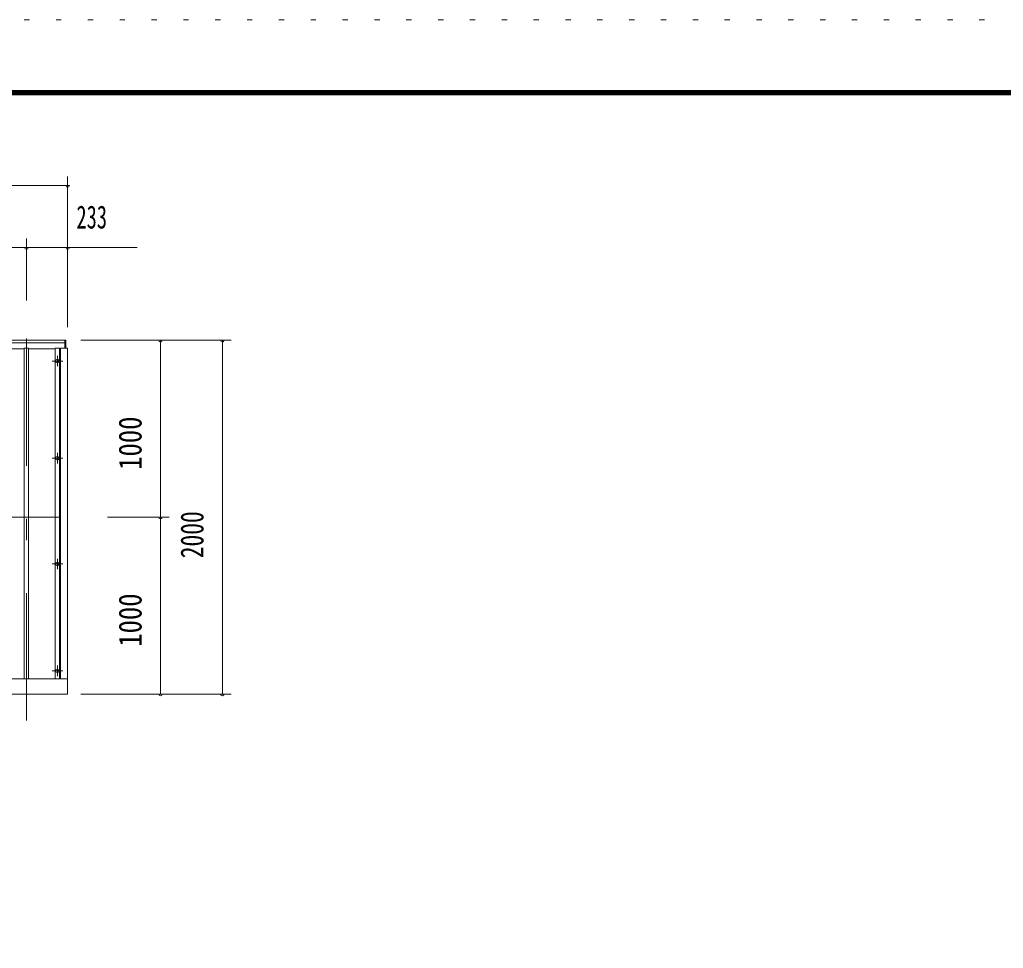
# Model space of a CAD drawing. Units: millimetres, scale not verified. Extents: x -25778 to 25782, y -10500 to 10500.
# Drawn here: x 6646 to 12208, y 5250 to 10500 of the extents above; entities that cross this region are included whole.
import ezdxf
from ezdxf.enums import TextEntityAlignment as Align

# ---------------------------------------------------------------- set-up
doc = ezdxf.new("R2010")
doc.units = ezdxf.units.MM
doc.header["$LTSCALE"] = 60
doc.linetypes.add('USER3', pattern=[24, 12, -5, 2, -5])
doc.linetypes.add('USER4', pattern=[3, 0.5, -2.5])
for name, color, linetype, lineweight in [('0-2_1-0BOLD', 7, 'Continuous', 18), ('0-3_1-2CENTER', 3, 'USER3', 18), ('0-4_1-4THIN', 4, 'Continuous', 18), ('0-5_1-5DIM', 3, 'Continuous', 18), ('0-C_F-F', 5, 'Continuous', 18), ('0-D_F-E_J_ADD', 5, 'USER4', 18)]:
    doc.layers.add(name, color=color, linetype=linetype, lineweight=lineweight)
doc.styles.add('ＭＳ ゴシック', font='')
doc.styles.get('ＭＳ ゴシック').set_extended_font_data('MS Gothic')

msp = doc.modelspace()

# ---------------------------------------------------------------- linework, layer by layer
at = {"layer": '0-2_1-0BOLD'}
for p, q in [((6901.26, 8642.98), (6901.26, 8687.83)), ((6907.26, 8687.83), (6907.26, 8642.98)), ((-882.73, 8672.84), (6901.26, 8672.84)), ((6877.26, 8642.98), (6877.26, 6774.32)), ((6917.26, 6774.32), (-898.73, 6774.32))]:
    msp.add_line(p, q, dxfattribs=at)
for points in [[(6907.26, 8687.83), (-888.73, 8687.83), (-888.73, 8642.98)], [(-858.73, 6774.32), (-858.73, 8642.98), (-898.73, 8642.98), (-898.73, 6687.83), (6917.26, 6687.83), (6917.26, 8642.98), (6877.26, 8642.98)]]:
    msp.add_lwpolyline(points, dxfattribs=at)
for centre in [(6859.27, 8570.45), (6859.27, 8020.76), (6859.27, 7422.97), (6859.27, 6819.26)]:
    msp.add_circle(centre, 10, dxfattribs=at)
at = {"layer": '0-3_1-2CENTER'}
for p, q in [((6684.27, 6537.83), (6684.27, 8837.84)), ((6829.27, 8570.45), (6889.26, 8570.45)), ((6859.27, 8600.44), (6859.27, 8540.44)), ((6889.26, 8020.76), (6829.27, 8020.76)), ((6859.27, 7990.75), (6859.27, 8050.75)), ((-1048.73, 7687.84), (7067.26, 7687.84)), ((6859.27, 7452.97), (6859.27, 7392.96)), ((6889.26, 7422.97), (6829.27, 7422.97)), ((6859.27, 6789.26), (6859.27, 6849.26)), ((6889.26, 6819.26), (6829.27, 6819.26))]:
    msp.add_line(p, q, dxfattribs=at)
at = {"layer": '0-4_1-4THIN'}
for p, q in [((6521.77, 8638.73), (6671.77, 8638.73)), ((6696.77, 8638.73), (6846.77, 8638.73)), ((6871.77, 8638.73), (6877.26, 8638.73))]:
    msp.add_line(p, q, dxfattribs=at)
for points in [[(6696.77, 6774.32), (6696.77, 8642.98), (6671.77, 8642.98), (6671.77, 6774.32)], [(6871.77, 6774.32), (6871.77, 8642.98), (6846.77, 8642.98), (6846.77, 6774.32)]]:
    msp.add_lwpolyline(points, dxfattribs=at)
at = {"layer": '0-5_1-5DIM'}
for p, q in [((6917.27, 8762.64), (6917.27, 9612.64)), ((6917.27, 9562.64), (-898.73, 9562.64)), ((6927.27, 9562.64), (6907.27, 9562.64)), ((6684.27, 8912.64), (6684.27, 9262.64)), ((7309.77, 9212.64), (-1291.23, 9212.64)), ((6694.27, 9212.64), (6674.27, 9212.64)), ((6927.27, 9212.64), (6907.27, 9212.64)), ((7842.26, 8687.83), (6992.27, 8687.83)), ((7452.26, 8687.83), (7432.26, 8687.83)), ((7442.26, 8687.83), (7442.26, 6687.83)), ((7802.26, 8687.83), (7782.26, 8687.83)), ((7792.26, 6687.83), (7792.26, 8687.83)), ((7142.27, 7687.84), (7492.26, 7687.84)), ((7452.26, 7687.84), (7432.26, 7687.84)), ((6992.27, 6687.83), (7842.26, 6687.83)), ((7452.26, 6687.83), (7432.26, 6687.83)), ((7802.26, 6687.83), (7782.26, 6687.83))]:
    msp.add_line(p, q, dxfattribs=at)
for centre in [(6917.27, 9562.64), (6684.27, 9212.64), (6917.27, 9212.64), (7442.26, 8687.83), (7792.26, 8687.83), (7442.26, 7687.84), (7442.26, 6687.83), (7792.26, 6687.83)]:
    msp.add_arc(centre, 10, 180, 0, dxfattribs=at)
at = {"layer": '0-C_F-F'}
for points in [[(-3418.39, 10100.16), (-3418.39, -9999.84), (25281.61, -9999.84), (25281.61, 10100.16)], [(-3415.89, 10097.66), (25279.11, 10097.66), (25279.11, -9997.34), (-3415.89, -9997.34)], [(-3413.39, 10095.16), (-3413.39, -9994.84), (25276.61, -9994.84), (25276.61, 10095.16)], [(-3410.89, 10092.66), (25274.11, 10092.66), (25274.11, -9992.34), (-3410.89, -9992.34)], [(-3408.39, 10090.16), (25271.61, 10090.16), (25271.61, -9989.84), (-3408.39, -9989.84)], [(-3405.89, 10087.66), (25269.11, 10087.66), (25269.11, -9987.34), (-3405.89, -9987.34)], [(-3403.39, 10085.16), (25266.61, 10085.16), (25266.61, -9984.84), (-3403.39, -9984.84)], [(-3400.89, 10082.66), (-3400.89, -9982.34), (25264.11, -9982.34), (25264.11, 10082.66)], [(-3398.39, 10080.16), (-3398.39, -9979.84), (25261.61, -9979.84), (25261.61, 10080.16)], [(-3395.89, 10077.66), (-3395.89, -9977.34), (25259.11, -9977.34), (25259.11, 10077.66)], [(-3393.39, 10075.16), (25256.61, 10075.16), (25256.61, -9974.84), (-3393.39, -9974.84)]]:
    msp.add_lwpolyline(points, close=True, dxfattribs=at)
at = {"layer": '0-D_F-E_J_ADD'}
msp.add_lwpolyline([(-3918.39, 10500.16), (-3918.39, -10499.84), (25781.61, -10499.84), (25781.61, 10500.16)], close=True, dxfattribs=at)

# ---------------------------------------------------------------- texts
at = {"layer": '0-5_1-5DIM', "color": 7, "style": 'ＭＳ ゴシック', "width": 0.65}
msp.add_text('233', height=130.2, dxfattribs=at).set_placement((6967.27, 9280.41), align=Align.BOTTOM_LEFT)
at = {"layer": '0-5_1-5DIM', "color": 7, "style": 'ＭＳ ゴシック'}
for s, width, p in [('1000', 0.85, (7374.5, 7955.34)), ('2000', 0.75, (7724.5, 7455.34)), ('1000', 0.85, (7374.5, 6955.34))]:
    msp.add_text(s, height=130.2, rotation=90, dxfattribs=dict(at, width=width)).set_placement(p, align=Align.BOTTOM_LEFT)

doc.saveas('drawing.dxf')
